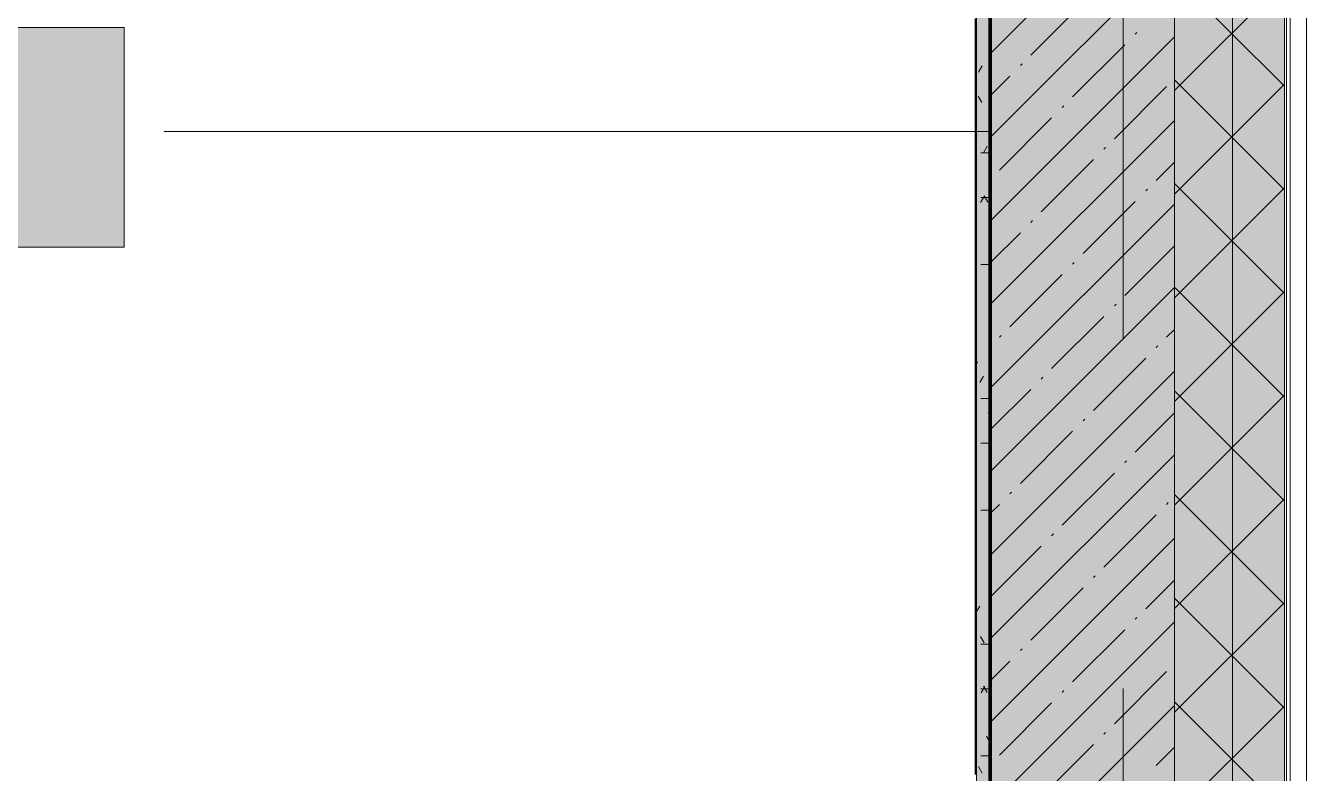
# Model space of a CAD drawing. Header units: millimetres. Extents: x -3817 to 677485, y -22715 to 103890.
# Drawn here: x 123756 to 125504, y 7831 to 8852 of the extents above; entities that cross this region are included whole.
import ezdxf

# ---------------------------------------------------------------- set-up
doc = ezdxf.new("R2010")
doc.units = ezdxf.units.MM
doc.layers.add('PDF _Геометрия', color=7, linetype='Continuous', true_color=0x1d1d1d)
doc.layers.add('PDF _Сплошная заливка', color=7, linetype='Continuous', true_color=0xffffff)

msp = doc.modelspace()

# ---------------------------------------------------------------- hatches: boundary and pattern name
at = {"layer": 'PDF _Сплошная заливка', "transparency": 33554559}
h = msp.add_hatch(color=256, dxfattribs=at)
h.paths.add_polyline_path([(125323.6, 1661.3), (125473.6, 1661.3), (125473.6, 9611.4), (125323.6, 9611.4), (125323.6, 1811.4)], flags=0)
h.paths.add_polyline_path([(125473.6, 10811.4), (125473.6, 12731.3), (125323.6, 12731.3), (125323.6, 10811.4), (125358, 10811.4)], flags=0)
h.paths.add_polyline_path([(125473.6, 15031.3), (125473.6, 15581.3), (125323.6, 15581.3), (125323.6, 15031.3), (125358, 15031.3)], flags=0)
h.paths.add_polyline_path([(125323.6, 17131.3), (125473.6, 17131.3), (125473.6, 23461.3), (125323.6, 23461.3), (125323.6, 19182.4)], flags=0)
h = msp.add_hatch(color=256, dxfattribs=at)
h.paths.add_polyline_path([(125053.6, 2411.4), (125073.6, 2411.4), (125073.6, 9611.4), (125053.6, 9611.4), (125053.6, 2431.3)], flags=0)
h.paths.add_polyline_path([(125053.6, 10811.4), (125073.6, 10811.4), (125073.6, 11891.3), (125053.6, 11891.3), (125053.6, 11266)], flags=0)
msp.add_hatch(color=256, dxfattribs=at).paths.add_polyline_path([(125323.6, 1811.4), (125323.6, 9611.4), (125271.6, 9611.4), (125271.6, 9631.4), (125073.6, 9631.4), (125073.6, 1811.4)])

# ---------------------------------------------------------------- linework, layer by layer
at = {"layer": 'PDF _Геометрия', "color": 9, "lineweight": 9, "true_color": 0xc0c0c0}
for points in [[(125481.6, 12731.3), (125503.6, 12731.3), (125503.6, 1631.3), (125323.6, 1631.3), (109723.6, 1631.3), (109723.6, 1653.3)], [(125073.6, 1811.4), (125323.6, 1811.4), (125323.6, 9611.4), (125271.6, 9611.4), (125323.6, 9611.4), (125323.6, 10811.4)], [(125271.6, 9611.4), (125271.6, 9631.4), (125073.6, 9631.4), (125073.6, 9611.4), (125053.6, 9611.4), (125053.6, 2431.3), (124713.6, 2431.3), (124693.6, 2431.3)], [(125073.6, 9611.4), (125073.6, 9612.4), (125072.6, 9612.4), (125072.6, 2432.4)], [(123722.6, 2061.3), (123973.6, 2061.3), (123973.6, 2011.3), (123773.6, 2011.3), (123773.6, 1811.4), (123773.6, 1653.3), (125323.6, 1653.3), (125476.6, 1653.3), (125481.6, 1653.3), (125481.6, 9611.4), (125323.6, 9611.4), (125323.6, 1811.4), (123973.6, 1811.4)], [(125052.6, 8861.6), (125052.6, 8848.4), (125052.6, 8835), (125052.6, 8821.4), (125052.6, 8807.9), (125052.6, 8794.7), (125052.6, 8781.8), (125052.6, 8769.5), (125052.6, 8757.7), (125052.6, 8746), (125052.6, 8734), (125052.6, 8721.3), (125052.6, 8707.7), (125052.6, 8692.5), (125052.6, 8674.2), (125052.6, 8651.2), (125052.6, 8621.6), (125052.6, 8583.8), (125052.6, 8411.1), (125052.6, 8229.4), (125052.6, 8038.7), (125052.6, 7838.9), (125051.6, 7838.9), (125051.6, 8038.7), (125051.6, 8229.4), (125051.6, 8411.1), (125051.6, 8583.8), (125051.6, 8621.6), (125051.6, 8651.2), (125051.6, 8674.2), (125051.6, 8692.5), (125051.6, 8707.7), (125051.6, 8721.3), (125051.6, 8734), (125051.6, 8746), (125051.6, 8757.7), (125051.6, 8769.5), (125051.6, 8781.8), (125051.6, 8794.7), (125051.6, 8807.9), (125051.6, 8821.4), (125051.6, 8835), (125051.6, 8848.4), (125051.6, 8861.6)], [(125051.6, 8624.5), (125051.6, 8627.3), (125051.6, 8630.7), (125051.6, 8634.4), (125051.6, 8638.4), (125051.6, 8642.6), (125051.6, 8647.1), (125051.6, 8651.8), (125051.6, 8656.9), (125051.6, 8662.2), (125051.6, 8667.8), (125051.6, 8673.7), (125051.6, 8680), (125051.6, 8686.7), (125051.6, 8693.9), (125051.6, 8701.8), (125051.6, 8710.3), (125051.6, 8719.7), (125051.6, 8730), (125051.6, 8746.9), (125051.6, 8762), (125051.6, 8774.8), (125051.6, 8784.8), (125051.6, 8791.8), (125051.6, 8795.9), (125051.6, 8798), (125051.6, 8798.7), (125051.6, 8798.8), (125051.6, 8798.8), (125051.6, 8798.5), (125051.6, 8797.1), (125051.6, 8793.6), (125051.6, 8787.6), (125051.6, 8780.6), (125051.6, 8773.4), (125051.6, 8765.5), (125051.6, 8756.3), (125051.6, 8745.4), (125051.6, 8732.6), (125051.6, 8717.5), (125051.6, 8699.7), (125051.6, 8678.8), (125051.6, 8654.5), (125051.6, 8626.3), (125051.6, 8623.1)], [(125052.6, 8623.1), (125052.6, 8626.3), (125052.6, 8654.5), (125052.6, 8678.8), (125052.6, 8699.7), (125052.6, 8717.5), (125052.6, 8732.6), (125052.6, 8745.4), (125052.6, 8756.3), (125052.6, 8765.5), (125052.6, 8773.4), (125052.6, 8780.6), (125052.6, 8787.6), (125052.6, 8793.6), (125052.6, 8797.1), (125052.6, 8798.5), (125052.6, 8798.8), (125052.6, 8798.8), (125052.6, 8798.7), (125052.6, 8798), (125052.6, 8795.9), (125052.6, 8791.8), (125052.6, 8784.8), (125052.6, 8774.8), (125052.6, 8762), (125052.6, 8746.9), (125052.6, 8730), (125052.6, 8719.7), (125052.6, 8710.3), (125052.6, 8701.8), (125052.6, 8693.9), (125052.6, 8686.7), (125052.6, 8680), (125052.6, 8673.7), (125052.6, 8667.8), (125052.6, 8662.2), (125052.6, 8656.9), (125052.6, 8651.8), (125052.6, 8647.1), (125052.6, 8642.6), (125052.6, 8638.4), (125052.6, 8634.4), (125052.6, 8630.7), (125052.6, 8627.3), (125052.6, 8624.5)], [(125051.6, 8786.4), (125051.6, 8771), (125051.6, 8754.9), (125051.6, 8737.8), (125051.6, 8719.3), (125051.6, 8699), (125051.6, 8676.6), (125051.6, 8651.6), (125051.6, 8623.6), (125051.6, 8592.3), (125051.6, 8557.3), (125051.6, 8518.2), (125051.6, 8474.5), (125051.6, 8466.4), (125051.6, 8452.3), (125051.6, 8434.1), (125051.6, 8413.6), (125051.6, 8392.8), (125051.6, 8373.5), (125051.6, 8356.2), (125051.6, 8340.6), (125051.6, 8326.6), (125051.6, 8313.6), (125051.6, 8301.5), (125051.6, 8290), (125051.6, 8278.7), (125051.6, 8267.3), (125051.6, 8255.9), (125051.6, 8244.2), (125051.6, 8232.4), (125051.6, 8220.2), (125051.6, 8207.8), (125051.6, 8194.9), (125051.6, 8181.6), (125051.6, 8167.8), (125051.6, 8153.7), (125051.6, 8139.4), (125051.6, 8125), (125051.6, 8110.5), (125051.6, 8096.2), (125051.6, 8082.1), (125051.6, 8068.4), (125051.6, 8055.1), (125051.6, 8042.1), (125051.6, 8029.3), (125051.6, 8016.7), (125051.6, 8004), (125051.6, 7991.1), (125051.6, 7978), (125051.6, 7964.5), (125051.6, 7950.5), (125051.6, 7935.9)], [(125052.6, 7935.9), (125052.6, 7950.5), (125052.6, 7964.5), (125052.6, 7978), (125052.6, 7991.1), (125052.6, 8004), (125052.6, 8016.7), (125052.6, 8029.3), (125052.6, 8042.1), (125052.6, 8055.1), (125052.6, 8068.4), (125052.6, 8082.1), (125052.6, 8096.2), (125052.6, 8110.5), (125052.6, 8125), (125052.6, 8139.4), (125052.6, 8153.7), (125052.6, 8167.8), (125052.6, 8181.6), (125052.6, 8194.9), (125052.6, 8207.8), (125052.6, 8220.2), (125052.6, 8232.4), (125052.6, 8244.2), (125052.6, 8255.9), (125052.6, 8267.3), (125052.6, 8278.7), (125052.6, 8290), (125052.6, 8301.5), (125052.6, 8313.6), (125052.6, 8326.6), (125052.6, 8340.6), (125052.6, 8356.2), (125052.6, 8373.5), (125052.6, 8392.8), (125052.6, 8413.6), (125052.6, 8434.1), (125052.6, 8452.3), (125052.6, 8466.4), (125052.6, 8474.5), (125052.6, 8518.2), (125052.6, 8557.3), (125052.6, 8592.3), (125052.6, 8623.6), (125052.6, 8651.6), (125052.6, 8676.6), (125052.6, 8699), (125052.6, 8719.3), (125052.6, 8737.8), (125052.6, 8754.9), (125052.6, 8771), (125052.6, 8786.4)], [(125051.6, 8756.3), (125051.6, 8752.7), (125051.6, 8746.7), (125051.6, 8739.7), (125051.6, 8732.6), (125051.6, 8724.7), (125051.6, 8715.5), (125051.6, 8704.6), (125051.6, 8691.7), (125051.6, 8676.6), (125051.6, 8658.9), (125051.6, 8638), (125051.6, 8613.7), (125051.6, 8585.5), (125051.6, 8582.2)], [(125052.6, 8582.2), (125052.6, 8585.5), (125052.6, 8613.7), (125052.6, 8638), (125052.6, 8658.9), (125052.6, 8676.6), (125052.6, 8691.7), (125052.6, 8704.6), (125052.6, 8715.5), (125052.6, 8724.7), (125052.6, 8732.6), (125052.6, 8739.7), (125052.6, 8746.7), (125052.6, 8752.7), (125052.6, 8756.3)], [(125051.6, 8583.7), (125051.6, 8586.5), (125051.6, 8589.9), (125051.6, 8593.6), (125051.6, 8597.6), (125051.6, 8601.8), (125051.6, 8606.2), (125051.6, 8611), (125051.6, 8616), (125051.6, 8621.4), (125051.6, 8627), (125051.6, 8632.9), (125051.6, 8639.2), (125051.6, 8645.9), (125051.6, 8653.1), (125051.6, 8661), (125051.6, 8669.5), (125051.6, 8678.9), (125051.6, 8689.1), (125051.6, 8706.1), (125051.6, 8721.2), (125051.6, 8733.9), (125051.6, 8744), (125051.6, 8750.9), (125051.6, 8755.1)], [(125052.6, 8755.1), (125052.6, 8750.9), (125052.6, 8744), (125052.6, 8733.9), (125052.6, 8721.2), (125052.6, 8706.1), (125052.6, 8689.1), (125052.6, 8678.9), (125052.6, 8669.5), (125052.6, 8661), (125052.6, 8653.1), (125052.6, 8645.9), (125052.6, 8639.2), (125052.6, 8632.9), (125052.6, 8627), (125052.6, 8621.4), (125052.6, 8616), (125052.6, 8611), (125052.6, 8606.2), (125052.6, 8601.8), (125052.6, 8597.6), (125052.6, 8593.6), (125052.6, 8589.9), (125052.6, 8586.5), (125052.6, 8583.7)], [(125051.6, 8530), (125051.6, 8527.5)], [(125052.6, 8527.5), (125052.6, 8530)], [(125051.6, 8527.1), (125051.6, 8522), (125051.6, 8518.8), (125051.6, 8516), (125051.6, 8513.3), (125051.6, 8510.3), (125051.6, 8507.1), (125051.6, 8503.6), (125051.6, 8500.1), (125051.6, 8496.5), (125051.6, 8493), (125051.6, 8489.7), (125051.6, 8486.5), (125051.6, 8483.3), (125051.6, 8480.2), (125051.6, 8477.1), (125051.6, 8474), (125051.6, 8470.9), (125051.6, 8467.9), (125051.6, 8464.9), (125051.6, 8461.9), (125051.6, 8458.9), (125051.6, 8456), (125051.6, 8453.2), (125051.6, 8450.5), (125051.6, 8447.9), (125051.6, 8445.3), (125051.6, 8442.7), (125051.6, 8440.2), (125051.6, 8437.6), (125051.6, 8435), (125051.6, 8432.3), (125051.6, 8429.7), (125051.6, 8426.9), (125051.6, 8424.2), (125051.6, 8421.5), (125051.6, 8418.8), (125051.6, 8416), (125051.6, 8413.4), (125051.6, 8410.8), (125051.6, 8408.3), (125051.6, 8405.9), (125051.6, 8403.7)], [(125052.6, 8403.7), (125052.6, 8405.9), (125052.6, 8408.3), (125052.6, 8410.8), (125052.6, 8413.4), (125052.6, 8416), (125052.6, 8418.8), (125052.6, 8421.5), (125052.6, 8424.2), (125052.6, 8426.9), (125052.6, 8429.7), (125052.6, 8432.3), (125052.6, 8435), (125052.6, 8437.6), (125052.6, 8440.2), (125052.6, 8442.7), (125052.6, 8445.3), (125052.6, 8447.9), (125052.6, 8450.5), (125052.6, 8453.2), (125052.6, 8456), (125052.6, 8458.9), (125052.6, 8461.9), (125052.6, 8464.9), (125052.6, 8467.9), (125052.6, 8470.9), (125052.6, 8474), (125052.6, 8477.1), (125052.6, 8480.2), (125052.6, 8483.3), (125052.6, 8486.5), (125052.6, 8489.7), (125052.6, 8493), (125052.6, 8496.5), (125052.6, 8500.1), (125052.6, 8503.6), (125052.6, 8507.1), (125052.6, 8510.3), (125052.6, 8513.3), (125052.6, 8516), (125052.6, 8518.8), (125052.6, 8522), (125052.6, 8527.1)], [(125051.6, 8390.5), (125051.6, 8392.7), (125051.6, 8395.2), (125051.6, 8398.2), (125051.6, 8401.5), (125051.6, 8405.1), (125051.6, 8409.1), (125051.6, 8413.4), (125051.6, 8417.9), (125051.6, 8422.5), (125051.6, 8427.3), (125051.6, 8432), (125051.6, 8436.7), (125051.6, 8441.2), (125051.6, 8445.6), (125051.6, 8449.9), (125051.6, 8454), (125051.6, 8458), (125051.6, 8461.9), (125051.6, 8465.7), (125051.6, 8469.4), (125051.6, 8473.2), (125051.6, 8476.9), (125051.6, 8480.6), (125051.6, 8484.1), (125051.6, 8487.6), (125051.6, 8490.7), (125051.6, 8493.6), (125051.6, 8496)], [(125052.6, 8496), (125052.6, 8493.6), (125052.6, 8490.7), (125052.6, 8487.6), (125052.6, 8484.1), (125052.6, 8480.6), (125052.6, 8476.9), (125052.6, 8473.2), (125052.6, 8469.4), (125052.6, 8465.7), (125052.6, 8461.9), (125052.6, 8458), (125052.6, 8454), (125052.6, 8449.9), (125052.6, 8445.6), (125052.6, 8441.2), (125052.6, 8436.7), (125052.6, 8432), (125052.6, 8427.3), (125052.6, 8422.5), (125052.6, 8417.9), (125052.6, 8413.4), (125052.6, 8409.1), (125052.6, 8405.1), (125052.6, 8401.5), (125052.6, 8398.2), (125052.6, 8395.2), (125052.6, 8392.7), (125052.6, 8390.5)], [(125051.6, 7829.6), (125051.6, 7835.1), (125051.6, 7840.3), (125051.6, 7845.5), (125051.6, 7850.8), (125051.6, 7856.3), (125051.6, 7862.1), (125051.6, 7868.3), (125051.6, 7874.9), (125051.6, 7881.8), (125051.6, 7888.8), (125051.6, 7895.8), (125051.6, 7902.7), (125051.6, 7909.5), (125051.6, 7915.9), (125051.6, 7922.1), (125051.6, 7928.3), (125051.6, 7934.8), (125051.6, 7941.8), (125051.6, 7949.7), (125051.6, 7958.8), (125051.6, 7969.2), (125051.6, 7981.3), (125051.6, 7995.2), (125051.6, 8011), (125051.6, 8028.4), (125051.6, 8047.5), (125051.6, 8068.1), (125051.6, 8090.1), (125051.6, 8113.5), (125051.6, 8138.1), (125051.6, 8163.9), (125051.6, 8190.7), (125051.6, 8487)], [(125052.6, 8487), (125052.6, 8190.7), (125052.6, 8163.9), (125052.6, 8138.1), (125052.6, 8113.5), (125052.6, 8090.1), (125052.6, 8068.1), (125052.6, 8047.5), (125052.6, 8028.4), (125052.6, 8011), (125052.6, 7995.2), (125052.6, 7981.3), (125052.6, 7969.2), (125052.6, 7958.8), (125052.6, 7949.7), (125052.6, 7941.8), (125052.6, 7934.8), (125052.6, 7928.3), (125052.6, 7922.1), (125052.6, 7915.9), (125052.6, 7909.5), (125052.6, 7902.7), (125052.6, 7895.8), (125052.6, 7888.8), (125052.6, 7881.8), (125052.6, 7874.9), (125052.6, 7868.3), (125052.6, 7862.1), (125052.6, 7856.3), (125052.6, 7850.8), (125052.6, 7845.5), (125052.6, 7840.3), (125052.6, 7835.1), (125052.6, 7829.6)]]:
    msp.add_lwpolyline(points, dxfattribs=at)
at = {"layer": 'PDF _Геометрия', "color": 171, "lineweight": 70, "true_color": 0x8080ff}
msp.add_lwpolyline([(125072.6, 2432.4), (125072.6, 9612.4), (125071.6, 9612.4), (125071.6, 2432.4)], dxfattribs=at)
at = {"layer": 'PDF _Геометрия', "color": 7, "lineweight": 9}
for points in [[(123773.6, 1658.3), (125323.6, 1658.3), (125473.6, 1658.3), (125476.6, 1658.3), (125476.6, 9611.4)], [(123773.6, 1661.3), (125323.6, 1661.3), (125473.6, 1661.3), (125473.6, 9611.4)], [(123773.6, 1732.3), (125402.6, 1732.3), (125402.6, 9611.4)], [(125073.6, 2431.3), (125073.6, 2411.4), (125053.6, 2411.4), (124713.6, 2411.4), (125053.6, 2411.4), (125073.6, 2411.4), (125073.6, 9611.4), (125073.6, 2432.4), (125073.6, 9611.4)], [(125073.1, 8707.4), (123944.4, 8707.4)]]:
    msp.add_lwpolyline(points, dxfattribs=at)
at = {"layer": 'PDF _Геометрия', "lineweight": 9}
for points in [[(125073.6, 8814.4), (125323.6, 9064.4)], [(125073.6, 8700.4), (125323.6, 8950.4)], [(125473.6, 8768.9), (125323.6, 8918.9)], [(125323.6, 8763.1), (125473.6, 8913.1)], [(125127.5, 8811.3), (125198.8, 8882.6)], [(125073.6, 8586.3), (125323.6, 8836.3)], [(125184.5, 8754.3), (125255.8, 8825.6)], [(125270.1, 8839.8), (125272.4, 8842.2)], [(125113.3, 8797.1), (125115.6, 8799.4)], [(125073.6, 8757.4), (125099, 8782.8)], [(125473.6, 8627.5), (125323.6, 8777.5)], [(125241.6, 8697.3), (125312.8, 8768.6)], [(125323.6, 8621.7), (125473.6, 8771.7)], [(125170.3, 8740), (125172.6, 8742.4)], [(125073.6, 8472.3), (125323.6, 8722.3)], [(125084.7, 8654.5), (125156, 8725.8)], [(125227.3, 8683), (125229.7, 8685.4)], [(125141.8, 8597.5), (125213, 8668.8)], [(125298.6, 8640.3), (125323.6, 8665.3)], [(125473.6, 8486.1), (125323.6, 8636.1)], [(125284.3, 8626), (125286.7, 8628.4)], [(125323.6, 8480.3), (125473.6, 8630.3)], [(125073.6, 8358.2), (125323.6, 8608.2)], [(125198.8, 8540.5), (125270.1, 8611.7)], [(125127.5, 8583.2), (125129.9, 8585.6)], [(125073.6, 8529.3), (125113.3, 8569)], [(125255.8, 8483.4), (125323.6, 8551.2)], [(125184.5, 8526.2), (125186.9, 8528.6)], [(125099, 8440.7), (125170.3, 8512)], [(125073.6, 8244.2), (125323.6, 8494.2)], [(125473.6, 8344.6), (125323.6, 8494.6)], [(125323.6, 8338.8), (125473.6, 8488.8)], [(125241.6, 8469.2), (125243.9, 8471.6)], [(125156, 8383.6), (125227.3, 8454.9)], [(125084.7, 8426.4), (125087.1, 8428.8)], [(125312.8, 8426.4), (125323.6, 8437.2)], [(125298.6, 8412.2), (125301, 8414.5)], [(125213, 8326.6), (125284.3, 8397.9)], [(125073.6, 8130.1), (125323.6, 8380.1)], [(125141.8, 8369.4), (125144.1, 8371.8)], [(125073.6, 8301.2), (125127.5, 8355.1)], [(125473.6, 8203.2), (125323.6, 8353.2)], [(125323.6, 8197.4), (125473.6, 8347.4)], [(125270.1, 8269.6), (125323.6, 8323.1)], [(125198.8, 8312.4), (125201.2, 8314.7)], [(125113.3, 8226.8), (125184.5, 8298.1)], [(125073.6, 8016.1), (125323.6, 8266.1)], [(125255.8, 8255.3), (125258.2, 8257.7)], [(125170.3, 8169.8), (125241.6, 8241.1)], [(125099, 8212.6), (125101.4, 8214.9)], [(125073.6, 8187.2), (125084.7, 8198.3)], [(125312.8, 8198.3), (125315.2, 8200.7)], [(125473.6, 8061.8), (125323.6, 8211.8)], [(125323.6, 8056), (125473.6, 8206)], [(125227.3, 8112.8), (125298.6, 8184.1)], [(125073.6, 7902), (125323.6, 8152)], [(125156, 8155.5), (125158.4, 8157.9)], [(125073.6, 8073.1), (125141.8, 8141.3)], [(125213, 8098.5), (125215.4, 8100.9)], [(125284.3, 8055.8), (125323.6, 8095)], [(125127.5, 8013), (125198.8, 8084.3)], [(125473.6, 7920.4), (125323.6, 8070.4)], [(125323.6, 7914.6), (125473.6, 8064.6)], [(125270.1, 8041.5), (125272.4, 8043.9)], [(125073.6, 7788), (125323.6, 8038)], [(125184.5, 7956), (125255.8, 8027.2)], [(125113.3, 7998.7), (125115.6, 8001.1)], [(125073.6, 7959.1), (125099, 7984.5)], [(125241.6, 7898.9), (125312.8, 7970.2)], [(125170.3, 7941.7), (125172.6, 7944.1)], [(125073.6, 7673.9), (125323.6, 7923.9)], [(125084.7, 7856.2), (125156, 7927.4)], [(125473.6, 7778.9), (125323.6, 7928.9)], [(125323.6, 7773.1), (125473.6, 7923.1)], [(125227.3, 7884.7), (125229.7, 7887.1)], [(125141.8, 7799.1), (125213, 7870.4)], [(125298.6, 7841.9), (125323.6, 7866.9)]]:
    msp.add_lwpolyline(points, dxfattribs=at)
at = {"layer": 'PDF _Геометрия', "color": 253, "lineweight": 9, "true_color": 0xaaaaaa}
for points in [[(125253.6, 8423.3), (125253.6, 9058.3)], [(125253.6, 6359.5), (125253.6, 7947)]]:
    msp.add_lwpolyline(points, dxfattribs=at)
at = {"layer": 'PDF _Геометрия', "color": 7, "lineweight": 9}
msp.add_lwpolyline([(123890.6, 8849.3), (123237.5, 8849.3), (123237.5, 8549.3), (123890.6, 8549.3)], close=True, dxfattribs=at)
at = {"layer": 'PDF _Геометрия', "color": 253, "lineweight": 9, "true_color": 0x9b9b9b}
for points in [[(125061.2, 8796.7), (125056.1, 8788)], [(125060.8, 8746.6), (125055.8, 8755.4)], [(125068.2, 8687), (125063.2, 8678.3)], [(125059.2, 8677.9), (125069.2, 8677.9)], [(125064.2, 8619), (125059.1, 8610.3)], [(125059.2, 8616.9), (125069.2, 8616.9)], [(125069, 8610.6), (125064, 8619.3)], [(125073.6, 8574.3), (125070.3, 8568.6)], [(125059.2, 8525.5), (125069.2, 8525.5)], [(125054.9, 8391.2), (125053.6, 8393.5)], [(125063.1, 8373.3), (125058, 8364.5)], [(125059.2, 8342.6), (125069.2, 8342.6)], [(125073.6, 8330.5), (125069.2, 8322.9)], [(125059.2, 8281.7), (125069.2, 8281.7)], [(125073.6, 8236.9), (125073.2, 8237.5)], [(125059.2, 8190.2), (125069.2, 8190.2)], [(125057.9, 8059.5), (125053.6, 8052)], [(125073.6, 8054), (125070.3, 8059.8)], [(125064.1, 8009.4), (125059.1, 8018.1)], [(125059.2, 8007.4), (125069.2, 8007.4)], [(125053.8, 7991.4), (125053.6, 7991.1)], [(125059.2, 7946.4), (125069.2, 7946.4)], [(125065, 7949.8), (125059.9, 7941.1)], [(125068.2, 7941.4), (125063.2, 7950.1)], [(125072.3, 7873.4), (125067.3, 7882.1)], [(125059.2, 7855), (125069.2, 7855)], [(125061.1, 7831.7), (125056.1, 7840.4)]]:
    msp.add_lwpolyline(points, dxfattribs=at)
at = {"layer": 'PDF _Геометрия', "color": 9, "lineweight": 9, "true_color": 0xc0c0c0}
msp.add_lwpolyline([(125052.6, 7935.9), (125052.6, 8786.4), (125051.6, 8786.4), (125051.6, 7935.9)], close=True, dxfattribs=at)
at = {"layer": 'PDF _Сплошная заливка', "lineweight": 9, "transparency": 33554559}
msp.add_solid([(123890.6, 8849.3), (123237.5, 8849.3), (123890.6, 8549.3), (123237.5, 8549.3)], dxfattribs=at)

doc.saveas('drawing.dxf')
